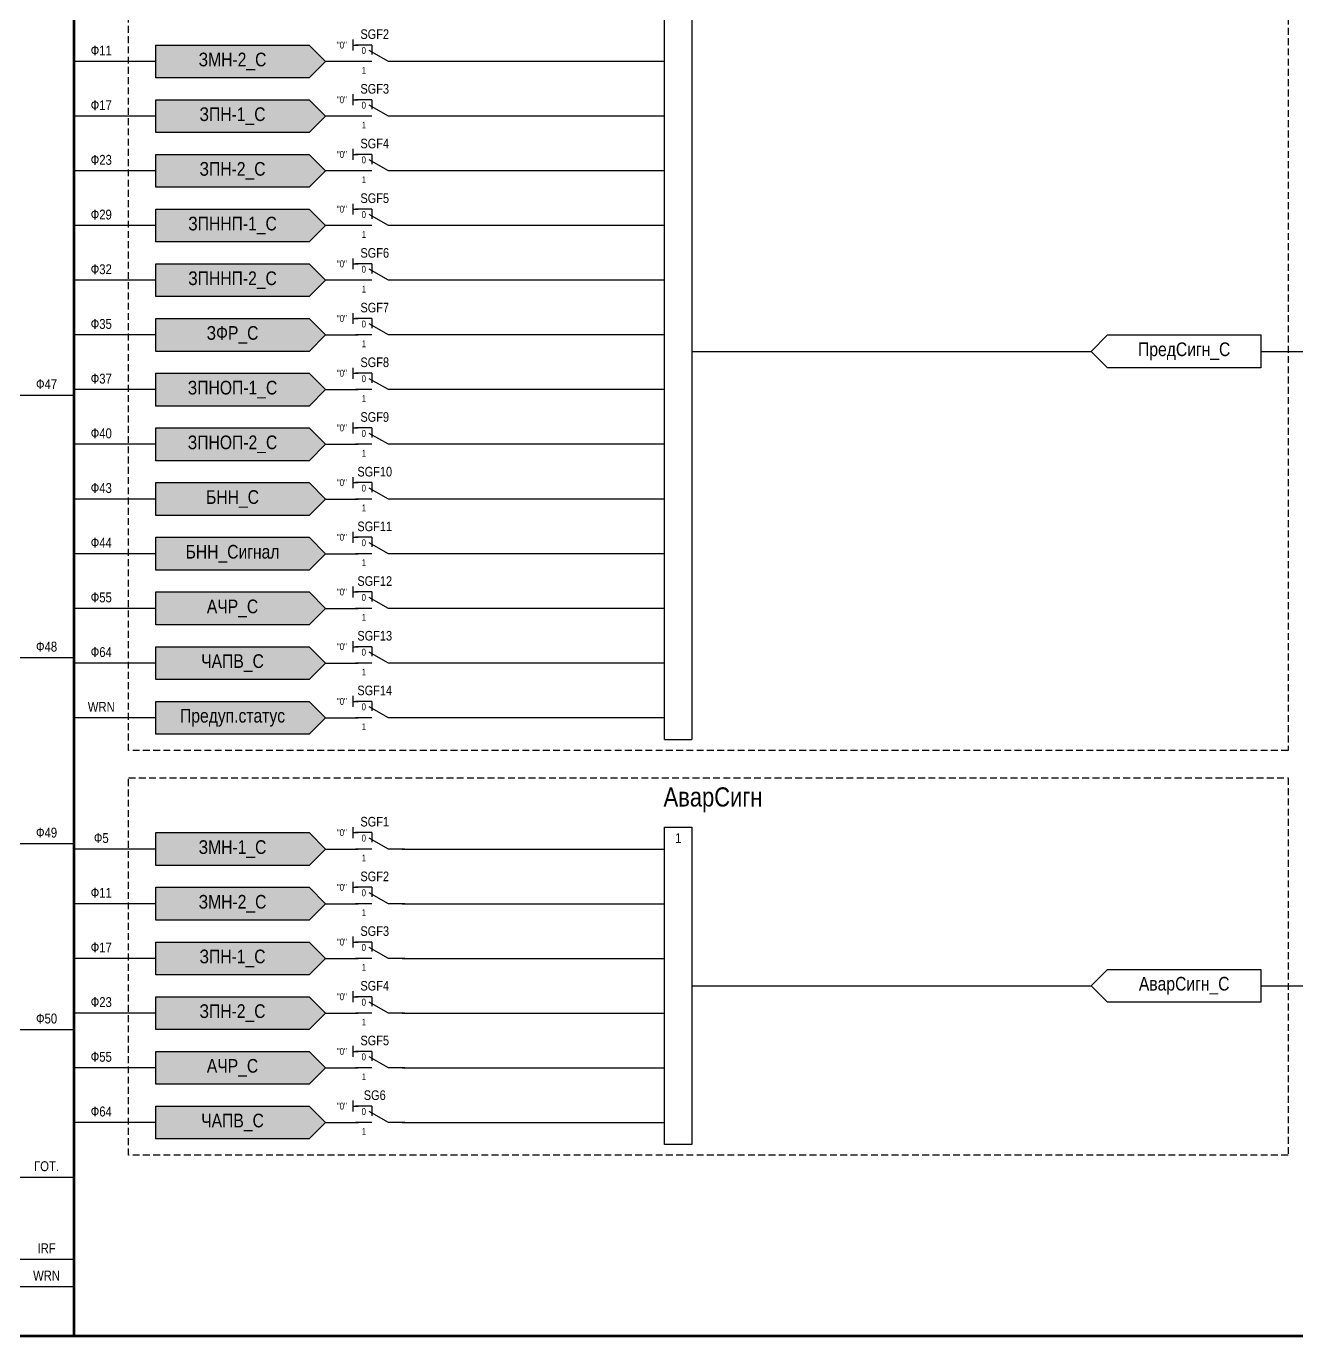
# Model space of a CAD drawing. Header units: millimetres. Extents: x -6343 to 676, y -1039 to 887.
# Drawn here: x -5787.7 to -5555.4, y -124 to 115.5 of the extents above; entities that cross this region are included whole.
import ezdxf
from ezdxf.enums import TextEntityAlignment as Align

# ---------------------------------------------------------------- set-up
doc = ezdxf.new("R2010")
doc.units = ezdxf.units.MM
doc.linetypes.add('штриховая2', pattern=[0.375, 0.25, -0.125])
doc.layers.add('TEXT', color=7, linetype='Continuous', lineweight=25, true_color=0xffffff)
doc.layers.add('Основная', color=7, linetype='Continuous')
doc.styles.add('1.8_Gost_RD', font='ARIALN.TTF', dxfattribs={"height": 1.8})
doc.styles.add('2.5_Gost_RD', font='ARIALN.TTF', dxfattribs={"height": 2.5})
doc.styles.add('3.5_Gost_RD', font='ARIALN.TTF', dxfattribs={"height": 3.5})
doc.styles.add('Вывод', font='ARIALN.TTF', dxfattribs={"height": 2.5})
doc.styles.add('Компонент', font='ARIALN.TTF', dxfattribs={"height": 3.5})

# ---------------------------------------------------------------- blocks, each defined once
blk = doc.blocks.new('*U79')
at = {"layer": 'Основная', "ltscale": 0.35}
blk.add_line((6, 6), (6, 2.5), dxfattribs=at)
at = {"layer": 'Основная', "color": 0}
blk.add_line((0, 0), (7, 4), dxfattribs=at)
blk = doc.blocks.new('*U83')
at = {"layer": 'Основная', "color": 0}
for p, q in [((-3, 6), (-9, 6)), ((-3, 0), (-9, 0)), ((9, 0), (3, 0))]:
    blk.add_line(p, q, dxfattribs=at)
at = {"layer": 'Основная', "ltscale": 0.25, "xscale": -1}
blk.add_blockref('*U79', (3, 0), dxfattribs=at)
at = {"layer": 'Основная'}
for tag, height, style, p in [('ОУ', 3.5, 'Компонент', (-2, 10)), ('В1', 2.5, 'Вывод', (-14, 6)), ('В2', 2.5, 'Вывод', (-6, 4)), ('В3', 2.5, 'Вывод', (-6, 4))]:
    blk.add_attdef(tag, text='', height=height, dxfattribs=dict(at, style=style)).set_placement(p, align=Align.MIDDLE_CENTER)

msp = doc.modelspace()

# ---------------------------------------------------------------- hatches: boundary and pattern name
at = {"ltscale": 100, "true_color": 0x5496bb}
h = msp.add_hatch(color=153, dxfattribs=at)
h.dxf.hatch_style = 1
h.paths.add_polyline_path([(-5764, 112), (-5736, 112), (-5733, 109), (-5736, 106), (-5764, 106)])
h = msp.add_hatch(color=153, dxfattribs=at)
h.dxf.hatch_style = 1
h.paths.add_polyline_path([(-5764, 102), (-5736, 102), (-5733, 99), (-5736, 96), (-5764, 96)])
h = msp.add_hatch(color=153, dxfattribs=at)
h.dxf.hatch_style = 1
h.paths.add_polyline_path([(-5764, 92), (-5736, 92), (-5733, 89), (-5736, 86), (-5764, 86)])
h = msp.add_hatch(color=153, dxfattribs=at)
h.dxf.hatch_style = 1
h.paths.add_polyline_path([(-5764, 82), (-5736, 82), (-5733, 79), (-5736, 76), (-5764, 76)])
h = msp.add_hatch(color=153, dxfattribs=at)
h.dxf.hatch_style = 1
h.paths.add_polyline_path([(-5764, 72), (-5736, 72), (-5733, 69), (-5736, 66), (-5764, 66)])
h = msp.add_hatch(color=153, dxfattribs=at)
h.dxf.hatch_style = 1
h.paths.add_polyline_path([(-5764, 62), (-5736, 62), (-5733, 59), (-5736, 56), (-5764, 56)])
h = msp.add_hatch(color=153, dxfattribs=at)
h.dxf.hatch_style = 1
h.paths.add_polyline_path([(-5764, 52), (-5736, 52), (-5733, 49), (-5736, 46), (-5764, 46)])
h = msp.add_hatch(color=153, dxfattribs=at)
h.dxf.hatch_style = 1
h.paths.add_polyline_path([(-5764, 42), (-5736, 42), (-5733, 39), (-5736, 36), (-5764, 36)])
h = msp.add_hatch(color=153, dxfattribs=at)
h.dxf.hatch_style = 1
h.paths.add_polyline_path([(-5764, 32), (-5736, 32), (-5733, 29), (-5736, 26), (-5764, 26)])
h = msp.add_hatch(color=153, dxfattribs=at)
h.dxf.hatch_style = 1
h.paths.add_polyline_path([(-5764, 22), (-5736, 22), (-5733, 19), (-5736, 16), (-5764, 16)])
h = msp.add_hatch(color=153, dxfattribs=at)
h.dxf.hatch_style = 1
h.paths.add_polyline_path([(-5764, 12), (-5736, 12), (-5733, 9), (-5736, 6), (-5764, 6)])
h = msp.add_hatch(color=153, dxfattribs=at)
h.dxf.hatch_style = 1
h.paths.add_polyline_path([(-5764, 2), (-5736, 2), (-5733, -1), (-5736, -4), (-5764, -4)])
h = msp.add_hatch(color=153, dxfattribs=at)
h.dxf.hatch_style = 1
h.paths.add_polyline_path([(-5764, -8), (-5736, -8), (-5733, -11), (-5736, -14), (-5764, -14)])
h = msp.add_hatch(color=153, dxfattribs=at)
h.dxf.hatch_style = 1
h.paths.add_polyline_path([(-5764, -32), (-5736, -32), (-5733, -35), (-5736, -38), (-5764, -38)])
h = msp.add_hatch(color=153, dxfattribs=at)
h.dxf.hatch_style = 1
h.paths.add_polyline_path([(-5764, -42), (-5736, -42), (-5733, -45), (-5736, -48), (-5764, -48)])
h = msp.add_hatch(color=153, dxfattribs=at)
h.dxf.hatch_style = 1
h.paths.add_polyline_path([(-5764, -52), (-5736, -52), (-5733, -55), (-5736, -58), (-5764, -58)])
h = msp.add_hatch(color=153, dxfattribs=at)
h.dxf.hatch_style = 1
h.paths.add_polyline_path([(-5764, -62), (-5736, -62), (-5733, -65), (-5736, -68), (-5764, -68)])
h = msp.add_hatch(color=153, dxfattribs=at)
h.dxf.hatch_style = 1
h.paths.add_polyline_path([(-5764, -72), (-5736, -72), (-5733, -75), (-5736, -78), (-5764, -78)])
h = msp.add_hatch(color=153, dxfattribs=at)
h.dxf.hatch_style = 1
h.paths.add_polyline_path([(-5764, -82), (-5736, -82), (-5733, -85), (-5736, -88), (-5764, -88)])

# ---------------------------------------------------------------- linework, layer by layer
at = {"lineweight": 100, "ltscale": 100}
for p, q in [((-5779, 472), (-5779, -124)), ((-6198, -124), (-5547, -124))]:
    msp.add_line(p, q, dxfattribs=at)
at = {"ltscale": 100}
for p, q in [((-5671, -15), (-5671, 123)), ((-5666, 123), (-5666, -15)), ((-5728, 113), (-5728, 111)), ((-5764, 112), (-5736, 112)), ((-5736, 112), (-5733, 109)), ((-5728, 112), (-5727, 112)), ((-5764, 109), (-5779, 109)), ((-5733, 109), (-5736, 106)), ((-5727, 109), (-5733, 109)), ((-5671, 109), (-5719, 109)), ((-5736, 106), (-5764, 106)), ((-5728, 103), (-5728, 101)), ((-5764, 102), (-5736, 102)), ((-5736, 102), (-5733, 99)), ((-5728, 102), (-5727, 102)), ((-5764, 99), (-5779, 99)), ((-5733, 99), (-5736, 96)), ((-5727, 99), (-5733, 99)), ((-5671, 99), (-5719, 99)), ((-5736, 96), (-5764, 96)), ((-5764, 92), (-5736, 92)), ((-5736, 92), (-5733, 89)), ((-5728, 93), (-5728, 91)), ((-5728, 92), (-5727, 92)), ((-5764, 89), (-5779, 89)), ((-5733, 89), (-5736, 86)), ((-5727, 89), (-5733, 89)), ((-5671, 89), (-5719, 89)), ((-5736, 86), (-5764, 86)), ((-5764, 82), (-5736, 82)), ((-5736, 82), (-5733, 79)), ((-5728, 83), (-5728, 81)), ((-5728, 82), (-5727, 82)), ((-5764, 79), (-5779, 79)), ((-5733, 79), (-5736, 76)), ((-5727, 79), (-5733, 79)), ((-5671, 79), (-5719, 79)), ((-5736, 76), (-5764, 76)), ((-5764, 72), (-5736, 72)), ((-5736, 72), (-5733, 69)), ((-5728, 73), (-5728, 71)), ((-5728, 72), (-5727, 72)), ((-5764, 69), (-5779, 69)), ((-5733, 69), (-5736, 66)), ((-5727, 69), (-5733, 69)), ((-5671, 69), (-5719, 69)), ((-5736, 66), (-5764, 66)), ((-5728, 63), (-5728, 61)), ((-5764, 62), (-5736, 62)), ((-5736, 62), (-5733, 59)), ((-5728, 62), (-5727, 62)), ((-5764, 59), (-5779, 59)), ((-5733, 59), (-5736, 56)), ((-5671, 59), (-5719, 59)), ((-5590, 59), (-5593, 56)), ((-5590, 59), (-5562, 59)), ((-5736, 56), (-5764, 56)), ((-5666, 56), (-5593, 56)), ((-5593, 56), (-5590, 53)), ((-5562, 56), (-5547, 56)), ((-5728, 53), (-5728, 51)), ((-5562, 53), (-5590, 53)), ((-5764, 52), (-5736, 52)), ((-5736, 52), (-5733, 49)), ((-5728, 52), (-5727, 52)), ((-5794, 48), (-5779, 48)), ((-5764, 49), (-5779, 49)), ((-5733, 49), (-5736, 46)), ((-5671, 49), (-5719, 49)), ((-5736, 46), (-5764, 46)), ((-5764, 42), (-5736, 42)), ((-5736, 42), (-5733, 39)), ((-5728, 43), (-5728, 41)), ((-5728, 42), (-5727, 42)), ((-5764, 39), (-5779, 39)), ((-5733, 39), (-5736, 36)), ((-5671, 39), (-5719, 39)), ((-5736, 36), (-5764, 36)), ((-5764, 32), (-5736, 32)), ((-5736, 32), (-5733, 29)), ((-5728, 33), (-5728, 31)), ((-5728, 32), (-5727, 32)), ((-5764, 29), (-5779, 29)), ((-5733, 29), (-5736, 26)), ((-5671, 29), (-5719, 29)), ((-5736, 26), (-5764, 26)), ((-5764, 22), (-5736, 22)), ((-5736, 22), (-5733, 19)), ((-5728, 23), (-5728, 21)), ((-5728, 22), (-5727, 22)), ((-5764, 19), (-5779, 19)), ((-5733, 19), (-5736, 16)), ((-5671, 19), (-5719, 19)), ((-5736, 16), (-5764, 16)), ((-5764, 12), (-5736, 12)), ((-5736, 12), (-5733, 9)), ((-5728, 13), (-5728, 11)), ((-5728, 12), (-5727, 12)), ((-5764, 9), (-5779, 9)), ((-5733, 9), (-5736, 6)), ((-5671, 9), (-5719, 9)), ((-5736, 6), (-5764, 6)), ((-5728, 3), (-5728, 1)), ((-5794, 0), (-5779, 0)), ((-5764, 2), (-5736, 2)), ((-5736, 2), (-5733, -1)), ((-5728, 2), (-5727, 2)), ((-5764, -1), (-5779, -1)), ((-5733, -1), (-5736, -4)), ((-5671, -1), (-5719, -1)), ((-5736, -4), (-5764, -4)), ((-5728, -7), (-5728, -9)), ((-5764, -8), (-5736, -8)), ((-5736, -8), (-5733, -11)), ((-5728, -8), (-5727, -8)), ((-5764, -11), (-5779, -11)), ((-5733, -11), (-5736, -14)), ((-5671, -11), (-5719, -11)), ((-5736, -14), (-5764, -14)), ((-5671, -15), (-5666, -15)), ((-5728, -31), (-5728, -33)), ((-5671, -89), (-5671, -31)), ((-5671, -31), (-5666, -31)), ((-5666, -31), (-5666, -89)), ((-5764, -32), (-5736, -32)), ((-5736, -32), (-5733, -35)), ((-5728, -32), (-5727, -32)), ((-5794, -34), (-5779, -34)), ((-5764, -35), (-5779, -35)), ((-5733, -35), (-5736, -38)), ((-5719, -35), (-5671, -35)), ((-5736, -38), (-5764, -38)), ((-5764, -42), (-5736, -42)), ((-5736, -42), (-5733, -45)), ((-5728, -41), (-5728, -43)), ((-5728, -42), (-5727, -42)), ((-5764, -45), (-5779, -45)), ((-5733, -45), (-5736, -48)), ((-5719, -45), (-5671, -45)), ((-5736, -48), (-5764, -48)), ((-5764, -52), (-5736, -52)), ((-5736, -52), (-5733, -55)), ((-5728, -51), (-5728, -53)), ((-5728, -52), (-5727, -52)), ((-5764, -55), (-5779, -55)), ((-5733, -55), (-5736, -58)), ((-5719, -55), (-5671, -55)), ((-5590, -57), (-5593, -60)), ((-5590, -57), (-5562, -57)), ((-5736, -58), (-5764, -58)), ((-5764, -62), (-5736, -62)), ((-5736, -62), (-5733, -65)), ((-5728, -61), (-5728, -63)), ((-5728, -62), (-5727, -62)), ((-5666, -60), (-5593, -60)), ((-5593, -60), (-5590, -63)), ((-5562, -60), (-5547, -60)), ((-5562, -63), (-5590, -63)), ((-5764, -65), (-5779, -65)), ((-5733, -65), (-5736, -68)), ((-5719, -65), (-5671, -65)), ((-5794, -68), (-5779, -68)), ((-5736, -68), (-5764, -68)), ((-5728, -71), (-5728, -73)), ((-5764, -72), (-5736, -72)), ((-5736, -72), (-5733, -75)), ((-5728, -72), (-5727, -72)), ((-5764, -75), (-5779, -75)), ((-5733, -75), (-5736, -78)), ((-5719, -75), (-5671, -75)), ((-5736, -78), (-5764, -78)), ((-5728, -81), (-5728, -83)), ((-5764, -82), (-5736, -82)), ((-5736, -82), (-5733, -85)), ((-5728, -82), (-5727, -82)), ((-5764, -85), (-5779, -85)), ((-5733, -85), (-5736, -88)), ((-5719, -85), (-5671, -85)), ((-5736, -88), (-5764, -88)), ((-5666, -89), (-5671, -89)), ((-5814, -95), (-5779, -95)), ((-5814, -110), (-5779, -110)), ((-5814, -115), (-5779, -115))]:
    msp.add_line(p, q, dxfattribs=at)
at = {"color": 7, "ltscale": 100}
for p, q in [((-5733, 59), (-5727, 59)), ((-5733, 49), (-5727, 49)), ((-5733, 39), (-5727, 39)), ((-5733, 29), (-5727, 29)), ((-5733, 19), (-5727, 19)), ((-5733, 9), (-5727, 9)), ((-5733, -1), (-5727, -1)), ((-5733, -11), (-5727, -11)), ((-5733, -35), (-5727, -35)), ((-5733, -45), (-5727, -45)), ((-5733, -55), (-5727, -55)), ((-5733, -65), (-5727, -65)), ((-5733, -75), (-5727, -75)), ((-5733, -85), (-5727, -85))]:
    msp.add_line(p, q, dxfattribs=at)
at = {"color": 7, "linetype": 'штриховая2', "ltscale": 5}
msp.add_lwpolyline([(-5769, 132), (-5557, 132), (-5557, -17), (-5769, -17)], close=True, dxfattribs=at)
at = {"ltscale": 100}
for points in [[(-5764, 112), (-5736, 112), (-5733, 109), (-5736, 106), (-5764, 106), (-5764, 112)], [(-5764, 102), (-5736, 102), (-5733, 99), (-5736, 96), (-5764, 96), (-5764, 102)], [(-5764, 92), (-5736, 92), (-5733, 89), (-5736, 86), (-5764, 86), (-5764, 92)], [(-5764, 82), (-5736, 82), (-5733, 79), (-5736, 76), (-5764, 76), (-5764, 82)], [(-5764, 72), (-5736, 72), (-5733, 69), (-5736, 66), (-5764, 66), (-5764, 72)], [(-5764, 62), (-5736, 62), (-5733, 59), (-5736, 56), (-5764, 56), (-5764, 62)], [(-5593, 56), (-5590, 59), (-5562, 59), (-5562, 53), (-5590, 53), (-5593, 56)], [(-5764, 52), (-5736, 52), (-5733, 49), (-5736, 46), (-5764, 46), (-5764, 52)], [(-5764, 42), (-5736, 42), (-5733, 39), (-5736, 36), (-5764, 36), (-5764, 42)], [(-5764, 32), (-5736, 32), (-5733, 29), (-5736, 26), (-5764, 26), (-5764, 32)], [(-5764, 22), (-5736, 22), (-5733, 19), (-5736, 16), (-5764, 16), (-5764, 22)], [(-5764, 12), (-5736, 12), (-5733, 9), (-5736, 6), (-5764, 6), (-5764, 12)], [(-5764, 2), (-5736, 2), (-5733, -1), (-5736, -4), (-5764, -4), (-5764, 2)], [(-5764, -8), (-5736, -8), (-5733, -11), (-5736, -14), (-5764, -14), (-5764, -8)], [(-5764, -32), (-5736, -32), (-5733, -35), (-5736, -38), (-5764, -38), (-5764, -32)], [(-5764, -42), (-5736, -42), (-5733, -45), (-5736, -48), (-5764, -48), (-5764, -42)], [(-5764, -52), (-5736, -52), (-5733, -55), (-5736, -58), (-5764, -58), (-5764, -52)], [(-5593, -60), (-5590, -57), (-5562, -57), (-5562, -63), (-5590, -63), (-5593, -60)], [(-5764, -62), (-5736, -62), (-5733, -65), (-5736, -68), (-5764, -68), (-5764, -62)], [(-5764, -72), (-5736, -72), (-5733, -75), (-5736, -78), (-5764, -78), (-5764, -72)], [(-5764, -82), (-5736, -82), (-5733, -85), (-5736, -88), (-5764, -88), (-5764, -82)]]:
    msp.add_lwpolyline(points, dxfattribs=at)
at = {"linetype": 'штриховая2', "ltscale": 5}
msp.add_lwpolyline([(-5769, -22), (-5557, -22), (-5557, -91), (-5769, -91)], close=True, dxfattribs=at)

# ---------------------------------------------------------------- block references
at = {"layer": 'Основная', "ltscale": 0.25}
ref = msp.add_blockref('*U83', (-5723, 109), dxfattribs=dict(at, xscale=0.5, yscale=0.5, zscale=0.5))
ref.add_attrib('ОУ', 'SGF2', dxfattribs={"height": 1.75, "style": 'Компонент'}).set_placement((-5724, 114), align=Align.MIDDLE_CENTER)
ref.add_attrib('В1', '"0"', dxfattribs={"height": 1.25, "style": 'Вывод'}).set_placement((-5730, 112), align=Align.MIDDLE_CENTER)
ref.add_attrib('В2', '0', dxfattribs={"height": 1.25, "style": 'Вывод'}).set_placement((-5726, 111), align=Align.MIDDLE_CENTER)
ref = msp.add_blockref('*U83', (-5723, 99), dxfattribs=dict(at, xscale=0.5, yscale=0.5, zscale=0.5))
ref.add_attrib('ОУ', 'SGF3', dxfattribs={"height": 1.75, "style": 'Компонент'}).set_placement((-5724, 104), align=Align.MIDDLE_CENTER)
ref.add_attrib('В1', '"0"', dxfattribs={"height": 1.25, "style": 'Вывод'}).set_placement((-5730, 102), align=Align.MIDDLE_CENTER)
ref.add_attrib('В2', '0', dxfattribs={"height": 1.25, "style": 'Вывод'}).set_placement((-5726, 101), align=Align.MIDDLE_CENTER)
ref = msp.add_blockref('*U83', (-5723, 89), dxfattribs=dict(at, xscale=0.5, yscale=0.5, zscale=0.5))
ref.add_attrib('ОУ', 'SGF4', dxfattribs={"height": 1.75, "style": 'Компонент'}).set_placement((-5724, 94), align=Align.MIDDLE_CENTER)
ref.add_attrib('В1', '"0"', dxfattribs={"height": 1.25, "style": 'Вывод'}).set_placement((-5730, 92), align=Align.MIDDLE_CENTER)
ref.add_attrib('В2', '0', dxfattribs={"height": 1.25, "style": 'Вывод'}).set_placement((-5726, 91), align=Align.MIDDLE_CENTER)
ref = msp.add_blockref('*U83', (-5723, 79), dxfattribs=dict(at, xscale=0.5, yscale=0.5, zscale=0.5))
ref.add_attrib('ОУ', 'SGF5', dxfattribs={"height": 1.75, "style": 'Компонент'}).set_placement((-5724, 84), align=Align.MIDDLE_CENTER)
ref.add_attrib('В1', '"0"', dxfattribs={"height": 1.25, "style": 'Вывод'}).set_placement((-5730, 82), align=Align.MIDDLE_CENTER)
ref.add_attrib('В2', '0', dxfattribs={"height": 1.25, "style": 'Вывод'}).set_placement((-5726, 81), align=Align.MIDDLE_CENTER)
ref = msp.add_blockref('*U83', (-5723, 69), dxfattribs=dict(at, xscale=0.5, yscale=0.5, zscale=0.5))
ref.add_attrib('ОУ', 'SGF6', dxfattribs={"height": 1.75, "style": 'Компонент'}).set_placement((-5724, 74), align=Align.MIDDLE_CENTER)
ref.add_attrib('В1', '"0"', dxfattribs={"height": 1.25, "style": 'Вывод'}).set_placement((-5730, 72), align=Align.MIDDLE_CENTER)
ref.add_attrib('В2', '0', dxfattribs={"height": 1.25, "style": 'Вывод'}).set_placement((-5726, 71), align=Align.MIDDLE_CENTER)
ref = msp.add_blockref('*U83', (-5723, 59), dxfattribs=dict(at, xscale=0.5, yscale=0.5, zscale=0.5))
ref.add_attrib('ОУ', 'SGF7', dxfattribs={"height": 1.75, "style": 'Компонент'}).set_placement((-5724, 64), align=Align.MIDDLE_CENTER)
ref.add_attrib('В1', '"0"', dxfattribs={"height": 1.25, "style": 'Вывод'}).set_placement((-5730, 62), align=Align.MIDDLE_CENTER)
ref.add_attrib('В2', '0', dxfattribs={"height": 1.25, "style": 'Вывод'}).set_placement((-5726, 61), align=Align.MIDDLE_CENTER)
ref = msp.add_blockref('*U83', (-5723, 49), dxfattribs=dict(at, xscale=0.5, yscale=0.5, zscale=0.5))
ref.add_attrib('ОУ', 'SGF8', dxfattribs={"height": 1.75, "style": 'Компонент'}).set_placement((-5724, 54), align=Align.MIDDLE_CENTER)
ref.add_attrib('В1', '"0"', dxfattribs={"height": 1.25, "style": 'Вывод'}).set_placement((-5730, 52), align=Align.MIDDLE_CENTER)
ref.add_attrib('В2', '0', dxfattribs={"height": 1.25, "style": 'Вывод'}).set_placement((-5726, 51), align=Align.MIDDLE_CENTER)
ref = msp.add_blockref('*U83', (-5723, 39), dxfattribs=dict(at, xscale=0.5, yscale=0.5, zscale=0.5))
ref.add_attrib('ОУ', 'SGF9', dxfattribs={"height": 1.75, "style": 'Компонент'}).set_placement((-5724, 44), align=Align.MIDDLE_CENTER)
ref.add_attrib('В1', '"0"', dxfattribs={"height": 1.25, "style": 'Вывод'}).set_placement((-5730, 42), align=Align.MIDDLE_CENTER)
ref.add_attrib('В2', '0', dxfattribs={"height": 1.25, "style": 'Вывод'}).set_placement((-5726, 41), align=Align.MIDDLE_CENTER)
ref = msp.add_blockref('*U83', (-5723, 29), dxfattribs=dict(at, xscale=0.5, yscale=0.5, zscale=0.5))
ref.add_attrib('ОУ', 'SGF10', dxfattribs={"height": 1.75, "style": 'Компонент'}).set_placement((-5724, 34), align=Align.MIDDLE_CENTER)
ref.add_attrib('В1', '"0"', dxfattribs={"height": 1.25, "style": 'Вывод'}).set_placement((-5730, 32), align=Align.MIDDLE_CENTER)
ref.add_attrib('В2', '0', dxfattribs={"height": 1.25, "style": 'Вывод'}).set_placement((-5726, 31), align=Align.MIDDLE_CENTER)
ref = msp.add_blockref('*U83', (-5723, 19), dxfattribs=dict(at, xscale=0.5, yscale=0.5, zscale=0.5))
ref.add_attrib('ОУ', 'SGF11', dxfattribs={"height": 1.75, "style": 'Компонент'}).set_placement((-5724, 24), align=Align.MIDDLE_CENTER)
ref.add_attrib('В1', '"0"', dxfattribs={"height": 1.25, "style": 'Вывод'}).set_placement((-5730, 22), align=Align.MIDDLE_CENTER)
ref.add_attrib('В2', '0', dxfattribs={"height": 1.25, "style": 'Вывод'}).set_placement((-5726, 21), align=Align.MIDDLE_CENTER)
ref = msp.add_blockref('*U83', (-5723, 9), dxfattribs=dict(at, xscale=0.5, yscale=0.5, zscale=0.5))
ref.add_attrib('ОУ', 'SGF12', dxfattribs={"height": 1.75, "style": 'Компонент'}).set_placement((-5724, 14), align=Align.MIDDLE_CENTER)
ref.add_attrib('В1', '"0"', dxfattribs={"height": 1.25, "style": 'Вывод'}).set_placement((-5730, 12), align=Align.MIDDLE_CENTER)
ref.add_attrib('В2', '0', dxfattribs={"height": 1.25, "style": 'Вывод'}).set_placement((-5726, 11), align=Align.MIDDLE_CENTER)
ref = msp.add_blockref('*U83', (-5723, -1), dxfattribs=dict(at, xscale=0.5, yscale=0.5, zscale=0.5))
ref.add_attrib('ОУ', 'SGF13', dxfattribs={"height": 1.75, "style": 'Компонент'}).set_placement((-5724, 4), align=Align.MIDDLE_CENTER)
ref.add_attrib('В1', '"0"', dxfattribs={"height": 1.25, "style": 'Вывод'}).set_placement((-5730, 2), align=Align.MIDDLE_CENTER)
ref.add_attrib('В2', '0', dxfattribs={"height": 1.25, "style": 'Вывод'}).set_placement((-5726, 1), align=Align.MIDDLE_CENTER)
ref = msp.add_blockref('*U83', (-5723, -11), dxfattribs=dict(at, xscale=0.5, yscale=0.5, zscale=0.5))
ref.add_attrib('ОУ', 'SGF14', dxfattribs={"height": 1.75, "style": 'Компонент'}).set_placement((-5724, -6), align=Align.MIDDLE_CENTER)
ref.add_attrib('В1', '"0"', dxfattribs={"height": 1.25, "style": 'Вывод'}).set_placement((-5730, -8), align=Align.MIDDLE_CENTER)
ref.add_attrib('В2', '0', dxfattribs={"height": 1.25, "style": 'Вывод'}).set_placement((-5726, -9), align=Align.MIDDLE_CENTER)
ref = msp.add_blockref('*U83', (-5723, -35), dxfattribs=dict(at, xscale=0.5, yscale=0.5, zscale=0.5))
ref.add_attrib('ОУ', 'SGF1', dxfattribs={"height": 1.75, "style": 'Компонент'}).set_placement((-5724, -30), align=Align.MIDDLE_CENTER)
ref.add_attrib('В1', '"0"', dxfattribs={"height": 1.25, "style": 'Вывод'}).set_placement((-5730, -32), align=Align.MIDDLE_CENTER)
ref.add_attrib('В2', '0', dxfattribs={"height": 1.25, "style": 'Вывод'}).set_placement((-5726, -33), align=Align.MIDDLE_CENTER)
ref = msp.add_blockref('*U83', (-5723, -45), dxfattribs=dict(at, xscale=0.5, yscale=0.5, zscale=0.5))
ref.add_attrib('ОУ', 'SGF2', dxfattribs={"height": 1.75, "style": 'Компонент'}).set_placement((-5724, -40), align=Align.MIDDLE_CENTER)
ref.add_attrib('В1', '"0"', dxfattribs={"height": 1.25, "style": 'Вывод'}).set_placement((-5730, -42), align=Align.MIDDLE_CENTER)
ref.add_attrib('В2', '0', dxfattribs={"height": 1.25, "style": 'Вывод'}).set_placement((-5726, -43), align=Align.MIDDLE_CENTER)
ref = msp.add_blockref('*U83', (-5723, -55), dxfattribs=dict(at, xscale=0.5, yscale=0.5, zscale=0.5))
ref.add_attrib('ОУ', 'SGF3', dxfattribs={"height": 1.75, "style": 'Компонент'}).set_placement((-5724, -50), align=Align.MIDDLE_CENTER)
ref.add_attrib('В1', '"0"', dxfattribs={"height": 1.25, "style": 'Вывод'}).set_placement((-5730, -52), align=Align.MIDDLE_CENTER)
ref.add_attrib('В2', '0', dxfattribs={"height": 1.25, "style": 'Вывод'}).set_placement((-5726, -53), align=Align.MIDDLE_CENTER)
ref = msp.add_blockref('*U83', (-5723, -65), dxfattribs=dict(at, xscale=0.5, yscale=0.5, zscale=0.5))
ref.add_attrib('ОУ', 'SGF4', dxfattribs={"height": 1.75, "style": 'Компонент'}).set_placement((-5724, -60), align=Align.MIDDLE_CENTER)
ref.add_attrib('В1', '"0"', dxfattribs={"height": 1.25, "style": 'Вывод'}).set_placement((-5730, -62), align=Align.MIDDLE_CENTER)
ref.add_attrib('В2', '0', dxfattribs={"height": 1.25, "style": 'Вывод'}).set_placement((-5726, -63), align=Align.MIDDLE_CENTER)
ref = msp.add_blockref('*U83', (-5723, -75), dxfattribs=dict(at, xscale=0.5, yscale=0.5, zscale=0.5))
ref.add_attrib('ОУ', 'SGF5', dxfattribs={"height": 1.75, "style": 'Компонент'}).set_placement((-5724, -70), align=Align.MIDDLE_CENTER)
ref.add_attrib('В1', '"0"', dxfattribs={"height": 1.25, "style": 'Вывод'}).set_placement((-5730, -72), align=Align.MIDDLE_CENTER)
ref.add_attrib('В2', '0', dxfattribs={"height": 1.25, "style": 'Вывод'}).set_placement((-5726, -73), align=Align.MIDDLE_CENTER)
ref = msp.add_blockref('*U83', (-5723, -85), dxfattribs=dict(at, xscale=0.5, yscale=0.5, zscale=0.5))
ref.add_attrib('ОУ', 'SG6', dxfattribs={"height": 1.75, "style": 'Компонент'}).set_placement((-5724, -80), align=Align.MIDDLE_CENTER)
ref.add_attrib('В1', '"0"', dxfattribs={"height": 1.25, "style": 'Вывод'}).set_placement((-5730, -82), align=Align.MIDDLE_CENTER)
ref.add_attrib('В2', '0', dxfattribs={"height": 1.25, "style": 'Вывод'}).set_placement((-5726, -83), align=Align.MIDDLE_CENTER)

# ---------------------------------------------------------------- texts
at = {"ltscale": 100, "attachment_point": 5}
for s, insert, char_height, width, style in [('Ф11', (-5774, 111), 1.8, 9, '1.8_Gost_RD'), ('Ф17', (-5774, 101), 1.8, 9, '1.8_Gost_RD'), ('Ф23', (-5774, 91), 1.8, 9, '1.8_Gost_RD'), ('Ф29', (-5774, 81), 1.8, 9, '1.8_Gost_RD'), ('Ф32', (-5774, 71), 1.8, 9, '1.8_Gost_RD'), ('Ф35', (-5774, 61), 1.8, 9, '1.8_Gost_RD'), ('ПредСигн_С', (-5576, 56), 2.5, 28, '2.5_Gost_RD'), ('Ф47', (-5784, 50), 1.8, 4.5, '1.8_Gost_RD'), ('Ф37', (-5774, 51), 1.8, 9, '1.8_Gost_RD'), ('Ф40', (-5774, 41), 1.8, 9, '1.8_Gost_RD'), ('Ф43', (-5774, 31), 1.8, 9, '1.8_Gost_RD'), ('Ф44', (-5774, 21), 1.8, 9, '1.8_Gost_RD'), ('Ф55', (-5774, 11), 1.8, 9, '1.8_Gost_RD'), ('Ф48', (-5784, 2), 1.8, 4.5, '1.8_Gost_RD'), ('Ф64', (-5774, 1), 1.8, 9, '1.8_Gost_RD'), ('WRN', (-5774, -9), 1.8, 9, '1.8_Gost_RD'), ('Ф49', (-5784, -32), 1.8, 4.5, '1.8_Gost_RD'), ('Ф5', (-5774, -33), 1.8, 9, '1.8_Gost_RD'), ('1', (-5668.5, -33), 1.8, 5, '2.5_Gost_RD'), ('Ф11', (-5774, -43), 1.8, 9, '1.8_Gost_RD'), ('Ф17', (-5774, -53), 1.8, 9, '1.8_Gost_RD'), ('АварСигн_С', (-5576, -60), 2.5, 28, '2.5_Gost_RD'), ('Ф23', (-5774, -63), 1.8, 9, '1.8_Gost_RD'), ('Ф50', (-5784, -66), 1.8, 4.5, '1.8_Gost_RD'), ('Ф55', (-5774, -73), 1.8, 9, '1.8_Gost_RD'), ('Ф64', (-5774, -83), 1.8, 9, '1.8_Gost_RD'), ('ГОТ.', (-5784, -93), 1.8, 4.5, '1.8_Gost_RD'), ('IRF', (-5784, -108), 1.8, 4.5, '1.8_Gost_RD'), ('WRN', (-5784, -113), 1.8, 4.5, '1.8_Gost_RD')]:
    msp.add_mtext(s, dxfattribs=dict(at, insert=insert, char_height=char_height, width=width, style=style))
at = {"ltscale": 100, "char_height": 1.25, "attachment_point": 1, "style": '3.5_Gost_RD'}
for insert in [(-5726.36, 108), (-5726.36, 98), (-5726.36, 88), (-5726.36, 78), (-5726.36, 68), (-5726.36, 58), (-5726.36, 48), (-5726.36, 38), (-5726.36, 28), (-5726.36, 18), (-5726.36, 8), (-5726.36, -2), (-5726.36, -12), (-5726.36, -36), (-5726.36, -46), (-5726.36, -56), (-5726.36, -66), (-5726.36, -76), (-5726.36, -86)]:
    msp.add_mtext_dynamic_manual_height_columns('1', width=2, gutter_width=17.5, heights=[0], dxfattribs=dict(at, insert=insert))
at = {"color": 30, "ltscale": 100, "insert": (-5662.15, -26), "char_height": 3.5, "width": 47.6968, "attachment_point": 5, "style": '3.5_Gost_RD'}
msp.add_mtext('АварСигн', dxfattribs=at)
at = {"layer": 'TEXT', "color": 0, "ltscale": 100, "char_height": 2.5, "width": 28, "attachment_point": 5, "style": '2.5_Gost_RD'}
for s, insert in [('{\\C256;ЗМН-2_С}', (-5750, 109)), ('{\\C256;ЗПН-1_С}', (-5750, 99)), ('{\\C256;ЗПН-2_С}', (-5750, 89)), ('{\\C256;ЗПНОП-1_С}', (-5750, 49)), ('{\\C256;ЗПНОП-2_С}', (-5750, 39)), ('{\\C256;АЧР_С}', (-5750, 9)), ('{\\C256;ЧАПВ_С}', (-5750, -1)), ('{\\C256;ЗМН-1_С}', (-5750, -35)), ('{\\C256;ЗМН-2_С}', (-5750, -45)), ('{\\C256;ЗПН-1_С}', (-5750, -55)), ('{\\C256;ЗПН-2_С}', (-5750, -65)), ('{\\C256;АЧР_С}', (-5750, -75))]:
    msp.add_mtext(s, dxfattribs=dict(at, insert=insert))
at = {"layer": 'TEXT', "ltscale": 100, "char_height": 2.5, "width": 28, "attachment_point": 5, "style": '2.5_Gost_RD'}
for s, insert in [('ЗПННП-1_С', (-5750, 79)), ('ЗПННП-2_С', (-5750, 69)), ('ЗФР_С', (-5750, 59)), ('БНН_С', (-5750, 29)), ('БНН_Сигнал', (-5750, 19)), ('Предуп.статус', (-5750, -11)), ('ЧАПВ_С', (-5750, -85))]:
    msp.add_mtext(s, dxfattribs=dict(at, insert=insert))

doc.saveas('drawing.dxf')
